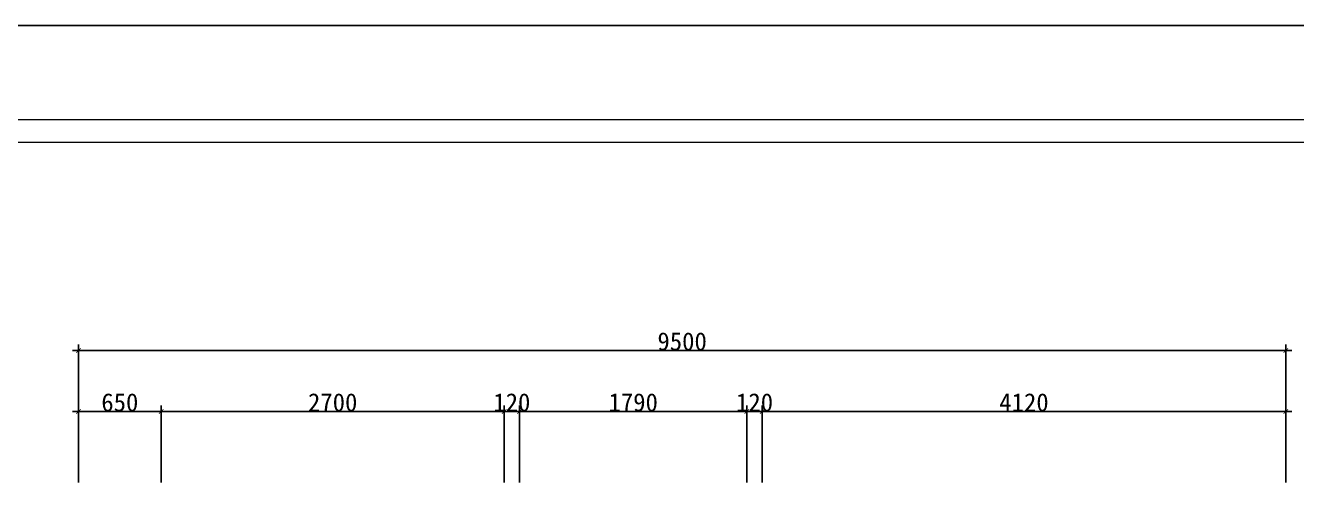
# Model space of a CAD drawing. Header units: inches. Extents: x 1174834 to 1369688, y -175882 to -108740.
# Drawn here: x 1313860 to 1323863, y -160511 to -156912 of the extents above; entities that cross this region are included whole.
import ezdxf

# ---------------------------------------------------------------- set-up
doc = ezdxf.new("R2010")
doc.units = ezdxf.units.IN
doc.header["$LTSCALE"] = 500
doc.header["$MEASUREMENT"] = 0
doc.layers.add('SH-尺寸标注', color=32, linetype='Continuous')
doc.layers.add('WALL', color=255, linetype='Continuous')
doc.layers.add('填充线', color=143, linetype='Continuous', lineweight=9)
doc.dimstyles.new('D_20_2.35', dxfattribs={"dimtxt": 142.857143, "dimasz": 35.714286, "dimexe": 47.619048, "dimexo": 0, "dimgap": 0, "dimtad": 1, "dimdec": 0, "dimzin": 1, "dimdsep": 46, "dimtxsty": 'Standard', "dimblk": 'ARCHTICK', "dimcen": 0.09, "dimdle": 47.619048, "dimclrd": 252, "dimclre": 252, "dimclrt": 134, "dimadec": 0, "dimazin": 0, "dimtfac": 1, "dimtdec": 4, "dimtix": 1, "dimtmove": 2, "dimatfit": 3, "dimfxl": 1, "dimtolj": 1, "dimtzin": 0, "dimarcsym": 0})

# ---------------------------------------------------------------- blocks, each defined once
blk = doc.blocks.new('_ArchTick')
at = {"color": 0, "linetype": 'ByBlock', "const_width": 0.15}
blk.add_lwpolyline([(-0.5, -0.5), (0.5, 0.5)], dxfattribs=at)
blk = doc.blocks.new('*D71')
at = {"layer": 'Defpoints', "color": 0, "linetype": 'Continuous', "lineweight": -3, "transparency": 16777216}
for p in [(1319658, -159951), (1319658, -160511), (1323778, -160511)]:
    blk.add_point(p, dxfattribs=at)
at = {"layer": 'SH-尺寸标注', "color": 252, "linetype": 'Continuous', "lineweight": -2, "transparency": 16777216}
for p, q in [((1323826, -159951), (1319611, -159951)), ((1319658, -160511), (1319658, -159904)), ((1323778, -160511), (1323778, -159904))]:
    blk.add_line(p, q, dxfattribs=at)
at = {"layer": 'SH-尺寸标注', "color": 252, "linetype": 'Continuous', "lineweight": -2, "transparency": 16777216, "xscale": 35.71428581050463, "yscale": 35.71428581050463, "zscale": 35.71428581050463, "rotation": 180}
blk.add_blockref('_ArchTick', (1319658, -159951), dxfattribs=at)
at = {"layer": 'SH-尺寸标注', "color": 252, "linetype": 'Continuous', "lineweight": -2, "transparency": 16777216, "xscale": 35.71428581050463, "yscale": 35.71428581050463, "zscale": 35.71428581050463}
blk.add_blockref('_ArchTick', (1323778, -159951), dxfattribs=at)
at = {"layer": 'SH-尺寸标注', "color": 134, "linetype": 'Continuous', "transparency": 16777216, "insert": (1321718, -159880), "char_height": 142.9, "attachment_point": 5}
blk.add_mtext('\\A1;4120', dxfattribs=at)
blk = doc.blocks.new('*D72')
at = {"layer": 'Defpoints', "color": 0, "linetype": 'Continuous', "lineweight": -3, "transparency": 16777216}
for p in [(1319538, -159951), (1319538, -160511), (1319658, -160511)]:
    blk.add_point(p, dxfattribs=at)
at = {"layer": 'SH-尺寸标注', "color": 252, "linetype": 'Continuous', "lineweight": -2, "transparency": 16777216}
for p, q in [((1319538, -159951), (1319503, -159951)), ((1319538, -160511), (1319538, -159904)), ((1319658, -159951), (1319538, -159951)), ((1319658, -160511), (1319658, -159904)), ((1319658, -159951), (1319694, -159951))]:
    blk.add_line(p, q, dxfattribs=at)
at = {"layer": 'SH-尺寸标注', "color": 252, "linetype": 'Continuous', "lineweight": -2, "transparency": 16777216, "xscale": 35.71428581050463, "yscale": 35.71428581050463, "zscale": 35.71428581050463}
blk.add_blockref('_ArchTick', (1319538, -159951), dxfattribs=at)
at = {"layer": 'SH-尺寸标注', "color": 252, "linetype": 'Continuous', "lineweight": -2, "transparency": 16777216, "xscale": 35.71428581050463, "yscale": 35.71428581050463, "zscale": 35.71428581050463, "rotation": 180}
blk.add_blockref('_ArchTick', (1319658, -159951), dxfattribs=at)
at = {"layer": 'SH-尺寸标注', "color": 134, "linetype": 'Continuous', "transparency": 16777216, "insert": (1319598, -159880), "char_height": 142.9, "attachment_point": 5}
blk.add_mtext('\\A1;120', dxfattribs=at)
blk = doc.blocks.new('*D73')
at = {"layer": 'Defpoints', "color": 0, "linetype": 'Continuous', "lineweight": -3, "transparency": 16777216}
for p in [(1317748, -159951), (1317748, -160511), (1319538, -160511)]:
    blk.add_point(p, dxfattribs=at)
at = {"layer": 'SH-尺寸标注', "color": 252, "linetype": 'Continuous', "lineweight": -2, "transparency": 16777216}
for p, q in [((1319586, -159951), (1317701, -159951)), ((1317748, -160511), (1317748, -159904)), ((1319538, -160511), (1319538, -159904))]:
    blk.add_line(p, q, dxfattribs=at)
at = {"layer": 'SH-尺寸标注', "color": 252, "linetype": 'Continuous', "lineweight": -2, "transparency": 16777216, "xscale": 35.71428581050463, "yscale": 35.71428581050463, "zscale": 35.71428581050463, "rotation": 180}
blk.add_blockref('_ArchTick', (1317748, -159951), dxfattribs=at)
at = {"layer": 'SH-尺寸标注', "color": 252, "linetype": 'Continuous', "lineweight": -2, "transparency": 16777216, "xscale": 35.71428581050463, "yscale": 35.71428581050463, "zscale": 35.71428581050463}
blk.add_blockref('_ArchTick', (1319538, -159951), dxfattribs=at)
at = {"layer": 'SH-尺寸标注', "color": 134, "linetype": 'Continuous', "transparency": 16777216, "insert": (1318643, -159880), "char_height": 142.9, "attachment_point": 5}
blk.add_mtext('\\A1;1790', dxfattribs=at)
blk = doc.blocks.new('*D74')
at = {"layer": 'Defpoints', "color": 0, "linetype": 'Continuous', "lineweight": -3, "transparency": 16777216}
for p in [(1317628, -159951), (1317628, -160511), (1317748, -160511)]:
    blk.add_point(p, dxfattribs=at)
at = {"layer": 'SH-尺寸标注', "color": 252, "linetype": 'Continuous', "lineweight": -2, "transparency": 16777216}
for p, q in [((1317628, -159951), (1317593, -159951)), ((1317628, -160511), (1317628, -159904)), ((1317748, -159951), (1317628, -159951)), ((1317748, -160511), (1317748, -159904)), ((1317748, -159951), (1317784, -159951))]:
    blk.add_line(p, q, dxfattribs=at)
at = {"layer": 'SH-尺寸标注', "color": 252, "linetype": 'Continuous', "lineweight": -2, "transparency": 16777216, "xscale": 35.71428581050463, "yscale": 35.71428581050463, "zscale": 35.71428581050463}
blk.add_blockref('_ArchTick', (1317628, -159951), dxfattribs=at)
at = {"layer": 'SH-尺寸标注', "color": 252, "linetype": 'Continuous', "lineweight": -2, "transparency": 16777216, "xscale": 35.71428581050463, "yscale": 35.71428581050463, "zscale": 35.71428581050463, "rotation": 180}
blk.add_blockref('_ArchTick', (1317748, -159951), dxfattribs=at)
at = {"layer": 'SH-尺寸标注', "color": 134, "linetype": 'Continuous', "transparency": 16777216, "insert": (1317688, -159880), "char_height": 142.9, "attachment_point": 5}
blk.add_mtext('\\A1;120', dxfattribs=at)
blk = doc.blocks.new('*D75')
at = {"layer": 'Defpoints', "color": 0, "linetype": 'Continuous', "lineweight": -3, "transparency": 16777216}
for p in [(1314928, -159951), (1314928, -160511), (1317628, -160511)]:
    blk.add_point(p, dxfattribs=at)
at = {"layer": 'SH-尺寸标注', "color": 252, "linetype": 'Continuous', "lineweight": -2, "transparency": 16777216}
for p, q in [((1317676, -159951), (1314881, -159951)), ((1314928, -160511), (1314928, -159904)), ((1317628, -160511), (1317628, -159904))]:
    blk.add_line(p, q, dxfattribs=at)
at = {"layer": 'SH-尺寸标注', "color": 252, "linetype": 'Continuous', "lineweight": -2, "transparency": 16777216, "xscale": 35.71428581050463, "yscale": 35.71428581050463, "zscale": 35.71428581050463, "rotation": 180}
blk.add_blockref('_ArchTick', (1314928, -159951), dxfattribs=at)
at = {"layer": 'SH-尺寸标注', "color": 252, "linetype": 'Continuous', "lineweight": -2, "transparency": 16777216, "xscale": 35.71428581050463, "yscale": 35.71428581050463, "zscale": 35.71428581050463}
blk.add_blockref('_ArchTick', (1317628, -159951), dxfattribs=at)
at = {"layer": 'SH-尺寸标注', "color": 134, "linetype": 'Continuous', "transparency": 16777216, "insert": (1316278, -159880), "char_height": 142.9, "attachment_point": 5}
blk.add_mtext('\\A1;2700', dxfattribs=at)
blk = doc.blocks.new('*D76')
at = {"layer": 'Defpoints', "color": 0, "linetype": 'Continuous', "lineweight": -3, "transparency": 16777216}
for p in [(1314278, -159951), (1314278, -160511), (1314928, -160511)]:
    blk.add_point(p, dxfattribs=at)
at = {"layer": 'SH-尺寸标注', "color": 252, "linetype": 'Continuous', "lineweight": -2, "transparency": 16777216}
for p, q in [((1314976, -159951), (1314231, -159951)), ((1314278, -160511), (1314278, -159904)), ((1314928, -160511), (1314928, -159904))]:
    blk.add_line(p, q, dxfattribs=at)
at = {"layer": 'SH-尺寸标注', "color": 252, "linetype": 'Continuous', "lineweight": -2, "transparency": 16777216, "xscale": 35.71428581050463, "yscale": 35.71428581050463, "zscale": 35.71428581050463, "rotation": 180}
blk.add_blockref('_ArchTick', (1314278, -159951), dxfattribs=at)
at = {"layer": 'SH-尺寸标注', "color": 252, "linetype": 'Continuous', "lineweight": -2, "transparency": 16777216, "xscale": 35.71428581050463, "yscale": 35.71428581050463, "zscale": 35.71428581050463}
blk.add_blockref('_ArchTick', (1314928, -159951), dxfattribs=at)
at = {"layer": 'SH-尺寸标注', "color": 134, "linetype": 'Continuous', "transparency": 16777216, "insert": (1314603, -159880), "char_height": 142.9, "attachment_point": 5}
blk.add_mtext('\\A1;650', dxfattribs=at)
blk = doc.blocks.new('*D77')
at = {"layer": 'Defpoints', "color": 0, "linetype": 'Continuous', "lineweight": -3, "transparency": 16777216}
for p in [(1323778, -159471), (1314278, -160511), (1323778, -160511)]:
    blk.add_point(p, dxfattribs=at)
at = {"layer": 'SH-尺寸标注', "color": 252, "linetype": 'Continuous', "lineweight": -2, "transparency": 16777216}
for p, q in [((1314278, -160511), (1314278, -159424)), ((1323778, -160511), (1323778, -159424)), ((1314231, -159471), (1323826, -159471))]:
    blk.add_line(p, q, dxfattribs=at)
at = {"layer": 'SH-尺寸标注', "color": 252, "linetype": 'Continuous', "lineweight": -2, "transparency": 16777216, "xscale": 35.71428581050463, "yscale": 35.71428581050463, "zscale": 35.71428581050463, "rotation": 180}
blk.add_blockref('_ArchTick', (1314278, -159471), dxfattribs=at)
at = {"layer": 'SH-尺寸标注', "color": 252, "linetype": 'Continuous', "lineweight": -2, "transparency": 16777216, "xscale": 35.71428581050463, "yscale": 35.71428581050463, "zscale": 35.71428581050463}
blk.add_blockref('_ArchTick', (1323778, -159471), dxfattribs=at)
at = {"layer": 'SH-尺寸标注', "color": 134, "linetype": 'Continuous', "transparency": 16777216, "insert": (1319028, -159400), "char_height": 142.9, "attachment_point": 5}
blk.add_mtext('\\A1;9500', dxfattribs=at)
blk = doc.blocks.new('JNNJ')
at = {"layer": 'WALL', "color": 8, "ltscale": 0.5}
blk.add_line((308185.2, -80913.8), (283797.2, -80913.8), dxfattribs=at)
at = {"layer": '填充线'}
for p, q in [((284431.2, -81587.5), (307455.8, -81587.5)), ((307292.6, -81750.7), (284594.3, -81750.7))]:
    blk.add_line(p, q, dxfattribs=at)
blk = doc.blocks.new('HHYT')
blk.add_blockref('JNNJ', (99286.6, -17245.8))

msp = doc.modelspace()

# ---------------------------------------------------------------- block references
at = {"xscale": 1.1, "yscale": 1.1, "zscale": 1.1}
msp.add_blockref('HHYT', (884642.1, -48936), dxfattribs=at)

# ---------------------------------------------------------------- dimensions: what is measured, and where the dimension line sits
at = {"layer": 'SH-尺寸标注', "color": 252, "linetype": 'Continuous'}
dim = msp.add_aligned_dim(p1=(1314278.3, -160510.6), p2=(1323778.3, -160510.6), distance=1039.3, dimstyle='D_20_2.35', dxfattribs=at)
dim.commit()
dim.dimension.update_dxf_attribs({"geometry": '*D77', "text_midpoint": (1319028.3, -159399.9)})
for base, p1, p2, picture, middle in [((1314278.3, -159951.4), (1314928.3, -160510.6), (1314278.3, -160510.6), '*D76', (1314603.3, -159880)), ((1314928.3, -159951.4), (1317628.3, -160510.6), (1314928.3, -160510.6), '*D75', (1316278.3, -159880)), ((1317628.3, -159951.4), (1317748.3, -160510.6), (1317628.3, -160510.6), '*D74', (1317688.3, -159880)), ((1317748.3, -159951.4), (1319538.3, -160510.6), (1317748.3, -160510.6), '*D73', (1318643.3, -159880)), ((1319538.3, -159951.4), (1319658.3, -160510.6), (1319538.3, -160510.6), '*D72', (1319598.3, -159880)), ((1319658.3, -159951.4), (1323778.3, -160510.6), (1319658.3, -160510.6), '*D71', (1321718.3, -159880))]:
    dim = msp.add_linear_dim(base=base, p1=p1, p2=p2, angle=180, dimstyle='D_20_2.35', dxfattribs=at)
    dim.commit()
    dim.dimension.update_dxf_attribs({"geometry": picture, "text_midpoint": middle})

doc.saveas('drawing.dxf')
